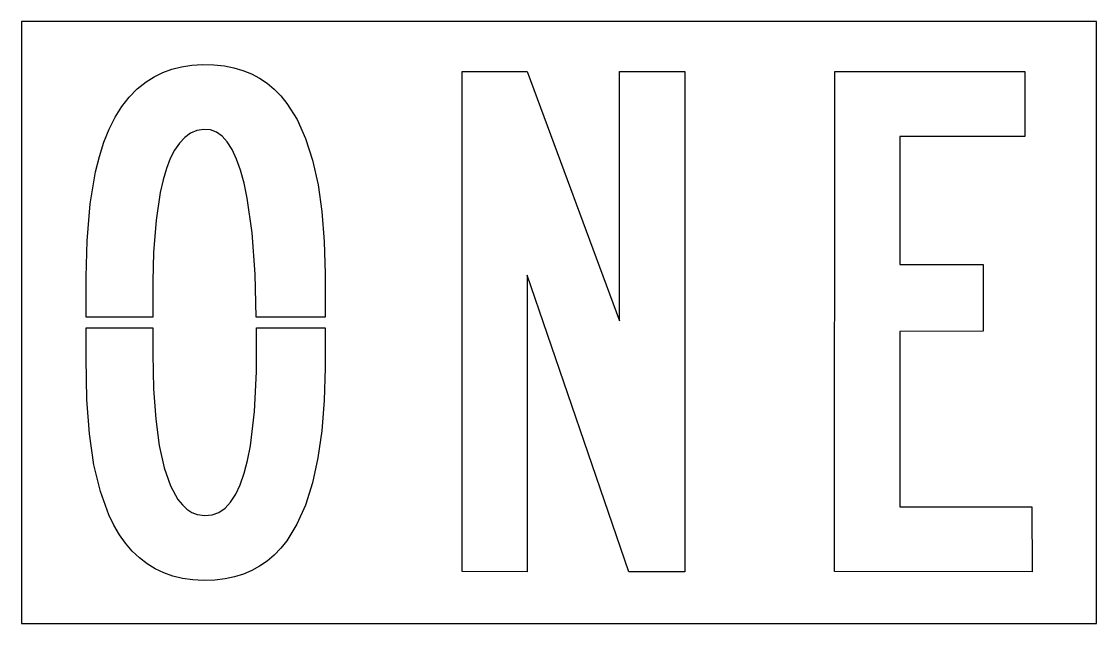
# Model space of a CAD drawing. Extents: x 0 to 50, y 0 to 28.
import ezdxf

# ---------------------------------------------------------------- set-up
doc = ezdxf.new("R2010")
doc.units = 0
doc.layers.add('CUT', color=7, linetype='Continuous')
doc.layers.add('OUTSIDE', color=1, linetype='Continuous')

msp = doc.modelspace()

# ---------------------------------------------------------------- linework, layer by layer
at = {"layer": 'CUT'}
for points in [[(10.5022, 19.7834), (10.355, 20.4754), (10.1878, 21.0833), (10.0022, 21.6022), (9.7951, 22.0431), (9.571, 22.3965), (9.3274, 22.6669), (9.066, 22.8537), (8.7883, 22.957), (8.4833, 22.9786), (8.1538, 22.923), (7.8617, 22.7995), (7.5934, 22.6087), (7.3452, 22.3479), (7.122, 22.0231), (6.9204, 21.631), (6.739, 21.1659), (6.5815, 20.6383), (6.4466, 20.0443), (6.2563, 18.7669), (6.1438, 17.2556), (6.1106, 15.9217), (6.11, 14.2505), (3.0029, 14.2505), (3.0058, 16.1255), (3.0535, 17.7921), (3.199, 19.5184), (3.4462, 21.0047), (3.6254, 21.7276), (3.8357, 22.39), (4.0786, 22.9961), (4.3565, 23.551), (4.6651, 24.0452), (5.0074, 24.4844), (5.3825, 24.8674), (5.7953, 25.1978), (6.1723, 25.4337), (6.5674, 25.6261), (6.9862, 25.7785), (7.4362, 25.8932), (7.919, 25.9677), (8.4259, 26), (8.9482, 25.9898), (9.4397, 25.9374), (9.883, 25.849), (10.2974, 25.725), (10.698, 25.561), (11.07, 25.3625), (11.4199, 25.127), (11.753, 24.8502), (12.0578, 24.5421), (12.3446, 24.1927), (12.8179, 23.4453), (13.217, 22.5656), (13.541, 21.5543), (13.7911, 20.407), (13.9644, 19.1622), (14.0722, 17.7746), (14.119, 16.267), (14.1188, 14.2505), (10.918, 14.2505), (10.8739, 16.2421), (10.7321, 18.1632)], [(23.5263, 2.4093), (20.4958, 2.4111), (20.4958, 25.6733), (23.5268, 25.6736), (27.8206, 14.0836), (27.8206, 25.6705), (30.8537, 25.6708), (30.8537, 2.4086), (28.2428, 2.4086), (23.5263, 16.2058)], [(46.6633, 25.6719), (46.6597, 22.6543), (40.8512, 22.6522), (40.8512, 16.6979), (44.726, 16.6937), (44.7255, 13.5923), (40.8512, 13.5876), (40.8512, 5.4313), (46.9993, 5.4292), (47, 2.4086), (37.8207, 2.4132), (37.8222, 25.675)], [(13.2101, 5.5067), (12.8134, 4.6158), (12.3394, 3.8511), (12.0547, 3.4963), (11.7526, 3.1829), (11.4226, 2.9009), (11.076, 2.6608), (10.7083, 2.4577), (10.3195, 2.292), (9.9106, 2.1633), (9.4735, 2.0707), (8.989, 2.0142), (8.4718, 2), (7.969, 2.0282), (7.4894, 2.098), (7.0416, 2.2075), (6.6173, 2.3576), (6.2167, 2.5482), (5.8406, 2.7787), (5.4833, 3.0542), (5.1521, 3.3697), (4.842, 3.7301), (4.559, 4.1293), (4.2989, 4.5728), (4.0658, 5.0521), (3.6691, 6.141), (3.3698, 7.3869), (3.1606, 8.8145), (3.0403, 10.4208), (3, 12.3305), (3.0022, 13.7485), (6.1099, 13.7485), (6.1094, 12.5304), (6.1433, 10.9103), (6.2414, 9.5004), (6.4039, 8.2791), (6.6322, 7.2431), (6.9228, 6.4069), (7.2782, 5.7631), (7.482, 5.5132), (7.6975, 5.3173), (7.9289, 5.1705), (8.1754, 5.0733), (8.5217, 5.0204), (8.8673, 5.0537), (9.1783, 5.1694), (9.4661, 5.3687), (9.7253, 5.6465), (9.9634, 6.0114), (10.1746, 6.4564), (10.361, 6.9853), (10.519, 7.5846), (10.6522, 8.2652), (10.8415, 9.8561), (10.9274, 11.7012), (10.9225, 13.7485), (14.1188, 13.7485), (14.1187, 11.8954), (14.071, 10.3747), (13.9615, 8.9655), (13.787, 7.7035), (13.5355, 6.5374)]]:
    msp.add_lwpolyline(points, close=True, dxfattribs=at)
at = {"layer": 'OUTSIDE'}
msp.add_lwpolyline([(0, 0), (50, 0), (50, 28), (0, 28)], close=True, dxfattribs=at)

doc.saveas('drawing.dxf')
